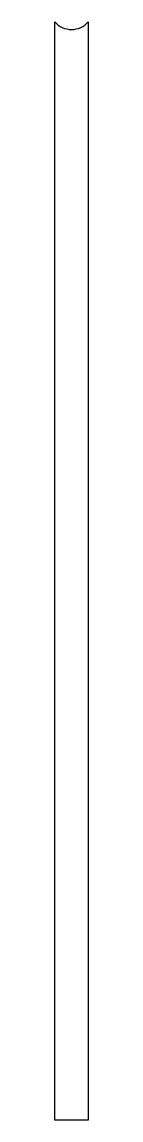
# Model space of a CAD drawing. Header units: millimetres. Extents: x 517 to 520, y -35.1 to 63.5.
import ezdxf

# ---------------------------------------------------------------- set-up
doc = ezdxf.new("R2010")
doc.units = ezdxf.units.MM
doc.layers.get('0').update_dxf_attribs({"linetype": 'CONTINUOUS'})

msp = doc.modelspace()

# ---------------------------------------------------------------- linework, layer by layer
msp.add_lwpolyline([(520, -35.14), (517, -35.14), (517, 63.538, 0.451416), (520, 63.538)], format="xyb", close=True)

doc.saveas('drawing.dxf')
